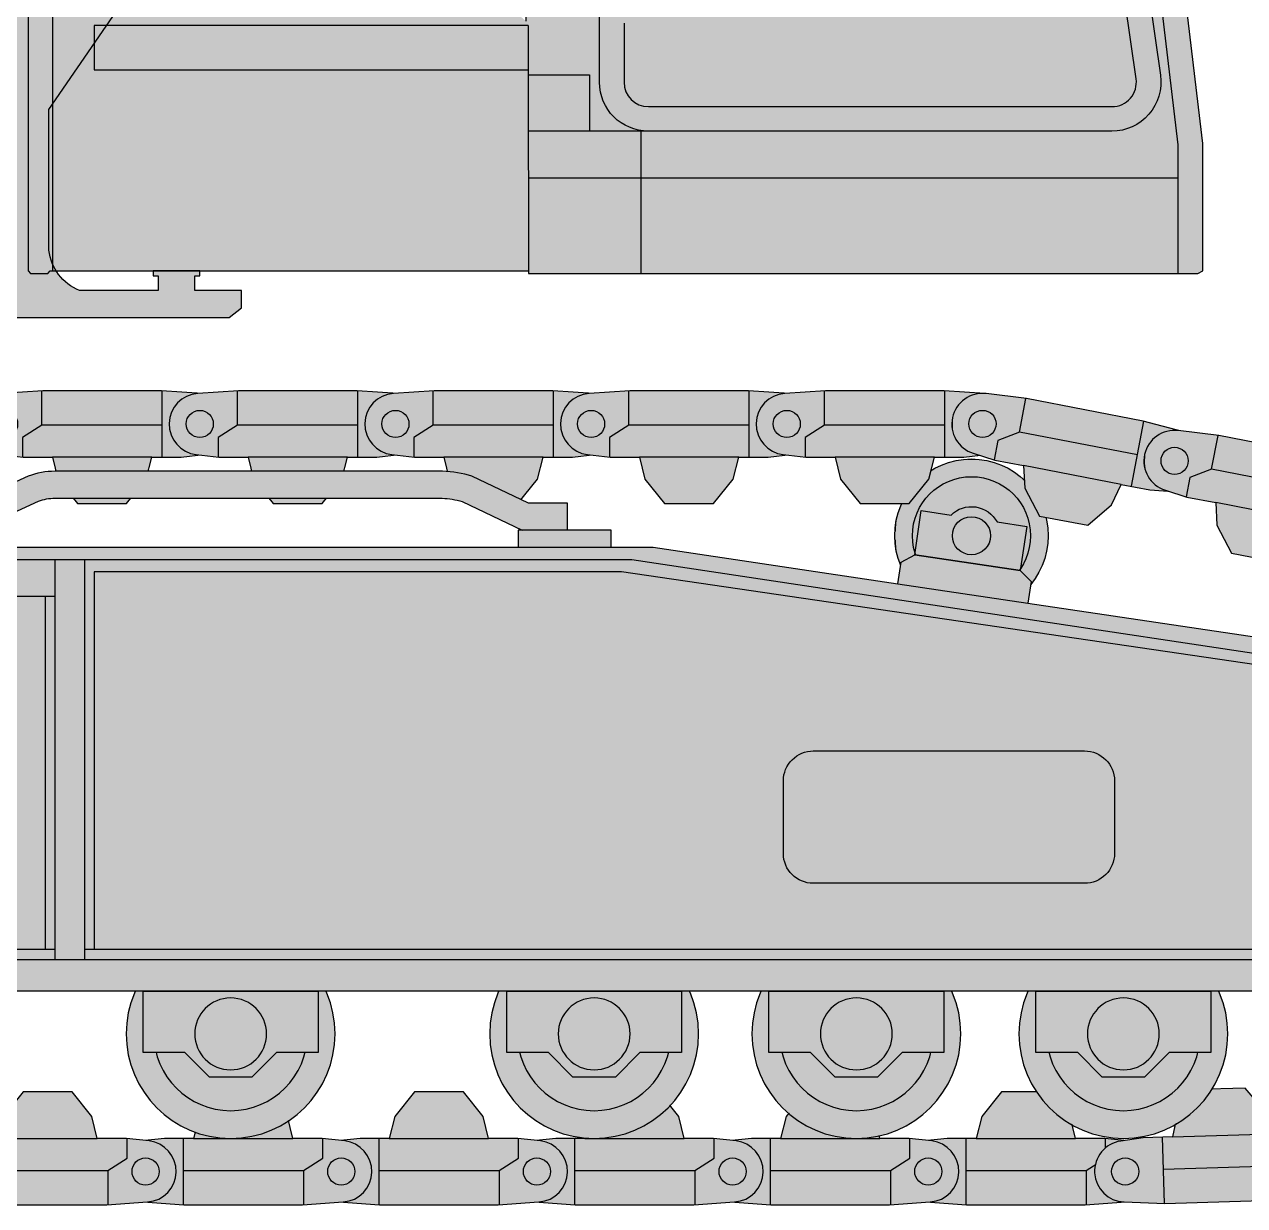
# Model space of a CAD drawing. Header units: millimetres. Extents: x -6554 to 5456, y -10594 to 19581.
# Drawn here: x 885 to 2909, y 275 to 2234 of the extents above; entities that cross this region are included whole.
import ezdxf
from ezdxf.enums import TextEntityAlignment as Align

# ---------------------------------------------------------------- set-up
doc = ezdxf.new("R2010")
doc.units = ezdxf.units.MM
doc.set_wipeout_variables(frame=1)
doc.layers.add('Техника. Кран SANY SCC 1800', color=251, linetype='Continuous')
doc.layers.add('Техника. Кран SANY SCC 1800 Штрих', color=7, linetype='Continuous', true_color=0xffe494)
doc.styles.get("Standard").update_dxf_attribs({"font": 'arial.ttf'})

# ---------------------------------------------------------------- blocks, each defined once
blk = doc.blocks.new('BLOCK-20201113.142927')
at = {"color": 0, "linetype": 'ByBlock', "lineweight": -2, "transparency": 16777216}
blk.add_wipeout([(3.432532222691009, -50.43122189891977), (3.432532222691009, -50.43122189891977), (25.897900695778475, -43.45274182775023), (42.813243067464214, -27.104556693492754), (50.55353224463306, -4.890149472297196), (47.459992580937495, 18.429841460043292), (34.195582286037734, 37.85784661404358), (13.602918768239618, 49.23036497973766), (5.745663823422149, 50.75901279036958), (-31.52215389699535, 55.00000000000006), (-80.15801499094225, 55.00000000000006), (-89.32546577283293, 91.47686967593478), (-121.79808920844329, 132.1509975932309), (-203.2019107915566, 132.1509975932309), (-235.67453422716693, 91.47686967593478), (-244.84198500905765, 55.00000000000006), (-293.4778461030046, 55.00000000000006), (-330.7456638234303, 50.75901279036822), (-330.7456638234303, 50.75901279036822), (-352.86868740121645, 42.761276078522485), (-369.01933722155286, 25.657227577767912), (-375.7364629344389, 3.1123348769237396), (-371.5805570110273, -20.04193925747842), (-357.4422470979698, -38.8435391239162), (-336.35143086801367, -49.263204928994384), (-328.43253222269095, -50.43122189891977), (-260.94965691887137, -54.99999999999997), (-64.05034308112856, -54.99999999999997)], dxfattribs=at)
at = {"layer": 'Техника. Кран SANY SCC 1800 Штрих', "true_color": 0xadadad, "transparency": 16777216}
h = blk.add_hatch(color=253, dxfattribs=at)
h.dxf.hatch_style = 1
edge = h.paths.add_edge_path()
edge.add_line((-64.05034308112863, -55), (3.432532222690952, -50.43122189891983))
edge.add_arc((9.769962616701378e-15, 0.2687987270402765), 50.81608376225574, 273.8731728589847, 443.5078076067492)
edge.add_line((5.745663823422092, 50.75901279036952), (-31.52215389699541, 55))
edge.add_line((-31.52215389699541, 55), (-80.15801499094232, 55))
edge.add_line((-80.15801499094232, 55), (-89.32546577283301, 91.47686967593472))
edge.add_line((-89.32546577283301, 91.47686967593472), (-121.7980892084433, 132.1509975932308))
edge.add_line((-121.7980892084433, 132.1509975932308), (-203.2019107915567, 132.1509975932308))
edge.add_line((-203.2019107915567, 132.1509975932308), (-235.674534227167, 91.47686967593472))
edge.add_line((-235.674534227167, 91.47686967593472), (-244.8419850090577, 55))
edge.add_line((-244.8419850090577, 55), (-293.4778461030046, 55))
edge.add_line((-293.4778461030046, 55), (-330.7456638234303, 50.75901279036816))
edge.add_arc((-325.0000000000089, 0.2687987270398575), 50.81608376225473, 96.4921923932502, 266.1268271410252)
edge.add_line((-328.432532222691, -50.43122189891983), (-260.9496569188714, -55))
edge.add_line((-260.9496569188714, -55), (-64.05034308112863, -55))
at = {"color": 0, "linetype": 'ByBlock', "lineweight": -2, "transparency": 16777216}
blk.add_line((-244.8419850090577, 55), (-80.15801499094232, 55), dxfattribs=at)
blk.add_lwpolyline([(-64.05034308112863, -55), (3.432532222690952, -50.43122189891983, 0.9134026468780254), (5.745663823422092, 50.75901279036952), (-31.52215389699541, 55), (-80.15801499094232, 55), (-89.32546577283301, 91.47686967593472), (-121.7980892084433, 132.1509975932308), (-203.2019107915567, 132.1509975932308), (-235.674534227167, 91.47686967593472), (-244.8419850090577, 55), (-293.4778461030046, 55), (-330.7456638234303, 50.75901279036816, 0.9134026468781105), (-328.432532222691, -50.43122189891983), (-260.9496569188714, -55)], format="xyb", close=True, dxfattribs=at)
for points in [[(-262.2016225710458, 54.86459797551652), (-262.2016225710458, -55)], [(-62.8150471535123, 1.915996209953391), (-30.28685796937907, 22.28639961771432), (-30.28685796937907, 55)], [(-262.1849528464877, 1.915996209953391), (-62.8150471535123, 1.915996209953391)], [(-62.8150471535123, 1.915996209953391), (-62.8150471535123, -55)]]:
    blk.add_lwpolyline(points, dxfattribs=at)
for centre in [(-325, 0), (0, 0)]:
    blk.add_circle(centre, 22.47519651151177, dxfattribs=at)
blk = doc.blocks.new('BLOCK-20201113.150334')
at = {"color": 0, "linetype": 'ByBlock', "lineweight": -2, "transparency": 16777216}
blk.add_wipeout([(121.81131212791165, 36.98173590724005), (105.81460813989358, 70.77367630155393), (80.69104858475751, 98.46115595161714), (48.607622533506465, 117.65603930388156), (12.33163027497151, 126.70270497427353), (-25.008005372744336, 124.82084850021315), (-60.19061887511523, 112.17278614916816), (-90.18159490298592, 89.84945461042113), (-112.394113816469, 59.776314142367454), (-124.91227330803792, 24.54727133622842), (-126.6563412343326, -12.799053799741813), (-117.47588604017974, -49.04141874080608), (-98.16275197157096, -81.05380113482786), (-70.38275992309896, -106.07502844045715), (-36.532024944841694, -121.9469380774517), (0.4697165069746578, -127.3005259982827), (37.4309433758614, -121.67402775871864), (71.16362912043752, -105.55274720937007), (98.75821941645793, -80.3271974534598), (117.8345907205589, -48.1731645499311), (126.74734369990858, -11.86403885924247), (127.3013925808998, 0)], dxfattribs=at)
at = {"layer": 'Техника. Кран SANY SCC 1800 Штрих', "true_color": 0xadadad, "transparency": 16777216}
h = blk.add_hatch(color=253, dxfattribs=at)
h.dxf.hatch_style = 1
edge = h.paths.add_edge_path()
edge.add_arc((0, 0), 127.3013925808998, 0, 360)
at = {"layer": 'Техника. Кран SANY SCC 1800 Штрих', "transparency": 16777216}
h = blk.add_hatch(color=256, dxfattribs=at)
h.dxf.hatch_style = 1
edge = h.paths.add_edge_path()
edge.add_line((-83.1178960062125, -54.36107682582497), (-90.96002003184367, 19.41622406335409))
edge.add_line((-90.96002003184367, 19.41622406335409), (-41.4615607921628, 24.67763986139653))
edge.add_arc((-3.33066907387547e-14, -7.105427357601002e-15), 48.24983867797898, 42.895712417965285, 149.2391790215495, ccw=False)
edge.add_line((35.34753443863519, 32.84202706229462), (84.84599367831561, 38.10344286033705))
edge.add_line((84.84599367831561, 38.10344286033705), (92.68811770394768, -35.67385802884201))
edge.add_line((92.68811770394768, -35.67385802884201), (-83.1178960062125, -54.36107682582497))
at = {"color": 0, "linetype": 'ByBlock', "lineweight": -2, "transparency": 16777216}
blk.add_lwpolyline([(-83.1178960062125, -54.36107682582497), (-90.96002003184367, 19.41622406335409), (-41.4615607921628, 24.67763986139653, -0.5004542057179826), (35.34753443863519, 32.84202706229462), (84.84599367831561, 38.10344286033705), (92.68811770394768, -35.67385802884201)], format="xyb", close=True, dxfattribs=at)
for radius in [127.3013925808998, 97.94413496263614, 31.62702625891821]:
    blk.add_circle((0, 0), radius, dxfattribs=at)
blk = doc.blocks.new('BLOCK-20201113.14163')
at = {"color": 0, "linetype": 'ByBlock', "lineweight": -2, "transparency": 16777216}
blk.add_wipeout([(167.78424890663027, 43.303468969525454), (151.63907981433942, 83.85901310543244), (125.8712914935032, 119.09308369386628), (92.11604036736507, 146.7698188082095), (52.51534634892151, 165.1329252566232), (9.58216586201898, 173.01712835251146), (-33.959073797940206, 169.92211719709337), (-75.34535949146971, 156.0442930999332), (-111.9504258191737, 132.26430646573687), (-141.4514110521468, 100.09117302396498), (-161.97625985932663, 61.566515639108445), (-172.2225190404116, 19.135008265787405), (-171.5399877979736, -24.51075666371355), (-159.9719777787569, -66.60113310980233), (-138.25256462990487, -104.46517591623865), (-107.76000547916291, -135.70013200099507), (-70.4292783438781, -158.32391277983643), (-28.629293489051914, -170.90087232157256), (14.987431419622643, -172.6329096823628), (57.653093146289365, -163.41011430331355), (96.660240436085, -143.81774064695554), (129.53358178749787, -115.09906948041899), (154.18706097424416, -79.0765125311014), (169.05623271504558, -38.035967006940496), (173.2822685849787, -1.1368683772161603e-13)], dxfattribs=at)
at = {"layer": 'Техника. Кран SANY SCC 1800 Штрих', "true_color": 0xadadad, "transparency": 16777216}
h = blk.add_hatch(color=253, dxfattribs=at)
h.dxf.hatch_style = 1
edge = h.paths.add_edge_path()
edge.add_arc((0, 0), 173.2822685849787, 0, 360)
at = {"color": 0, "linetype": 'ByBlock', "lineweight": -2, "transparency": 16777216}
for radius in [173.2822685849787, 127.3659967992862]:
    blk.add_circle((0, 0), radius, dxfattribs=at)
blk.add_wipeout([(-145.0844929127338, -31.01377030010829), (-75.86623998025334, -31.041553174367436), (-35.24767781147739, -71.71568109166401), (35.24767781147739, -71.71568109166401), (75.86623998025334, -31.041553174367436), (145.0844929127338, -31.01377030010829), (145.0844929127338, 70.67154949313087), (-145.0844929127338, 70.67154949313087)], dxfattribs=at)
at = {"layer": 'Техника. Кран SANY SCC 1800 Штрих', "transparency": 16777216}
h = blk.add_hatch(color=256, dxfattribs=at)
h.dxf.hatch_style = 1
h.paths.add_polyline_path([(-145.0844929127338, 70.6715494931309), (-145.0844929127338, -31.01377030010826), (-75.86623998025334, -31.04155317436744), (-35.24767781147739, -71.71568109166401), (35.24767781147739, -71.71568109166401), (75.86623998025334, -31.04155317436744), (145.0844929127338, -31.01377030010826), (145.0844929127338, 70.6715494931309)])
at = {"color": 0, "linetype": 'ByBlock', "lineweight": -2, "transparency": 16777216}
blk.add_lwpolyline([(-145.0844929127338, 70.6715494931309), (-145.0844929127338, -31.01377030010826), (-75.86623998025334, -31.04155317436744), (-35.24767781147739, -71.71568109166401), (35.24767781147739, -71.71568109166401), (75.86623998025334, -31.04155317436744), (145.0844929127338, -31.01377030010826), (145.0844929127338, 70.6715494931309)], close=True, dxfattribs=at)
blk.add_circle((0, 0), 59.60485915977569, dxfattribs=at)
blk = doc.blocks.new('BLOCK-20201113.150844')
at = {"color": 0, "linetype": 'ByBlock', "lineweight": -2, "transparency": 16777216}
blk.add_wipeout([(-447.08024135797314, -34.57135737622241), (-453.5943971867955, -34.56496674020491), (-348.4086994029739, 13.632611494375737), (-348.4086994029739, 13.632611494375737), (-341.790843783163, 15.729143062249591), (-335.0087199481095, 17.210444485240373), (-328.11939399000534, 18.064051808748673), (-321.1808340202897, 18.282782616852273), (321.1808340202897, 18.282782616852273), (321.1808340202897, 18.282782616852273), (329.62853741342, 17.739759666129544), (338.02799671182186, 16.68731012443743), (346.3485199932451, 15.129279679737351), (354.5597037704456, 13.071361430545949), (354.5597037704456, 13.071361430545949), (454.06157421140864, -34.57135737622241), (447.08024135797314, -34.57135737622241), (447.08024135797314, -63.01546404406872), (601.6592612529375, -63.021020618920375), (601.6592612529375, -34.57135737622241), (529.348210440794, -34.57135737622241), (529.348210440794, 10.136843883692563), (464.2195965994561, 10.109061009433276), (370.6746589645245, 54.95062006579337), (370.6746589645245, 54.95062006579337), (358.7086169277918, 58.19083041248507), (346.5522306062204, 60.62134408584188), (334.2602240340757, 62.231219716445366), (321.88793176317625, 63.01321017617295), (321.8879317631763, 63.01321017617295), (-320.89664712655303, 63.01321017617295), (-320.89664712655303, 63.01321017617295), (-332.3270078266403, 62.60012952240447), (-343.66660471256847, 61.10436088211611), (-354.81311814283794, 58.53940090008098), (-365.6659707098369, 54.92839376638494), (-365.665970709837, 54.92839376638494), (-463.36722633413046, 10.114617584279586), (-528.423604702396, 10.103504434578099), (-528.4236048388248, -34.56819644789175), (-601.6592612529375, -34.57135737622241), (-601.6592612529375, -63.021020618920375), (-447.08024135797314, -63.01546404406872)], dxfattribs=at)
at = {"layer": 'Техника. Кран SANY SCC 1800 Штрих', "true_color": 0xadadad, "transparency": 16777216}
h = blk.add_hatch(color=253, dxfattribs=at)
h.dxf.hatch_style = 1
edge = h.paths.add_edge_path()
edge.add_line((-447.0802413579731, -63.01546404406872), (-447.0802413579731, -34.57135737622229))
edge.add_line((-447.0802413579731, -34.57135737622229), (-453.5943971867955, -34.56496674020491))
edge.add_line((-453.5943971867955, -34.56496674020491), (-348.408699402974, 13.63261149437585))
edge.add_arc((-322.2680880599685, -57.38900590141523), 75.6795989610159, 89.17682953251932, 110.2069233620397, ccw=False)
edge.add_line((-321.1808340202897, 18.28278261685227), (321.1808340202897, 18.28278261685227))
edge.add_arc((316.425574537505, -121.6750310233265), 140.0385735848791, 74.1981325532937, 88.05404554652739, ccw=False)
edge.add_line((354.5597037704456, 13.07136143054595), (454.0615742114087, -34.57135737622229))
edge.add_line((454.0615742114087, -34.57135737622229), (447.0802413579731, -34.57135737622229))
edge.add_line((447.0802413579731, -34.57135737622229), (447.0802413579731, -63.01546404406872))
edge.add_line((447.0802413579731, -63.01546404406872), (601.6592612529375, -63.02102061892037))
edge.add_line((601.6592612529375, -63.02102061892037), (601.6592612529375, -34.57135737622229))
edge.add_line((601.6592612529375, -34.57135737622229), (529.348210440794, -34.57135737622229))
edge.add_line((529.348210440794, -34.57135737622229), (529.348210440794, 10.13684388369256))
edge.add_line((529.348210440794, 10.13684388369256), (464.2195965994561, 10.10906100943339))
edge.add_line((464.2195965994561, 10.10906100943339), (370.6746589645245, 54.95062006579337))
edge.add_arc((316.4255745375062, -121.6750310233266), 184.7690011441998, 72.92609998237624, 88.30590835296915)
edge.add_line((321.8879317631763, 63.01321017617283), (-320.896647126553, 63.01321017617283))
edge.add_arc((-322.2680880599691, -57.38900590141564), 120.4100265203366, 89.34740088808441, 111.1258393141523)
edge.add_line((-365.665970709837, 54.92839376638494), (-463.3672263341305, 10.11461758427959))
edge.add_line((-463.3672263341305, 10.11461758427959), (-528.423604702396, 10.1035044345781))
edge.add_line((-528.423604702396, 10.1035044345781), (-528.4236048388248, -34.56819644789175))
edge.add_line((-528.4236048388248, -34.56819644789175), (-601.6592612529375, -34.57135737622229))
edge.add_line((-601.6592612529375, -34.57135737622229), (-601.6592612529375, -63.02102061892037))
edge.add_line((-601.6592612529375, -63.02102061892037), (-447.0802413579731, -63.01546404406872))
at = {"color": 0, "linetype": 'ByBlock', "lineweight": -2, "transparency": 16777216}
blk.add_lwpolyline([(-447.0802413579731, -63.01546404406872), (-447.0802413579731, -34.57135737622229), (-453.5943971867955, -34.56496674020491), (-348.408699402974, 13.63261149437585, -0.09201951104275373), (-321.1808340202897, 18.28278261685227), (321.1808340202897, 18.28278261685227, -0.06053159428704806), (354.5597037704456, 13.07136143054595), (454.0615742114087, -34.57135737622229), (447.0802413579731, -34.57135737622229), (447.0802413579731, -63.01546404406872), (601.6592612529375, -63.02102061892037), (601.6592612529375, -34.57135737622229), (529.348210440794, -34.57135737622229), (529.348210440794, 10.13684388369256), (464.2195965994561, 10.10906100943339), (370.6746589645245, 54.95062006579337, 0.06720799114450954), (321.8879317631763, 63.01321017617283), (-320.896647126553, 63.01321017617283, 0.09531343071861059), (-365.665970709837, 54.92839376638494), (-463.3672263341305, 10.11461758427959), (-528.423604702396, 10.1035044345781), (-528.4236048388248, -34.56819644789175), (-601.6592612529375, -34.57135737622229), (-601.6592612529375, -63.02102061892037)], format="xyb", close=True, dxfattribs=at)
for points in [[(-528.4236048388248, -34.56819644789175), (-453.5943971867955, -34.56496674020491)], [(529.348210440794, -34.57135737622229), (454.0615742114087, -34.57135737622229)]]:
    blk.add_lwpolyline(points, dxfattribs=at)
blk = doc.blocks.new('BLOCK-20201113.150227')
at = {"color": 0, "linetype": 'ByBlock', "lineweight": -2, "transparency": 16777216}
blk.add_wipeout([(-2606.058335982071, 441.9261224063912), (2336.869225280111, 441.9261224063912), (2742.608086012396, 381.5507793502675), (2747.9515798746324, 417.46052333264197), (2770.5460306196696, 429.3416364334953), (2945.41699219793, 403.32023370961906), (2963.5732210677916, 385.3752788138736), (2958.2297272055575, 349.4655348314991), (4005.109970435358, 193.68614088928825), (4005.109970435358, 96.03058320131913), (4033.62073693973, 96.03058320131913), (4033.62073693973, -209.2444530900584), (4005.081923569421, -209.2444530900584), (4005.081923569421, -294.4651979687824), (-3204.52849329771, -294.4651979687824), (-3204.52849329771, -269.8524110711787), (-3327.160686386913, -269.8524110711787), (-3327.160686386913, -269.8524110711787), (-3367.700209387212, -320.8852983444558), (-3416.2582862497534, -364.3585278075425), (-3471.4466325607027, -399.02919177582453), (-3531.687403274307, -423.90604954302626), (-3595.2583035950825, -438.2778671366618), (-3660.341829705104, -441.73375162906586), (-3725.077231534888, -434.1748986423313), (-3787.6137119526215, -415.8174171837745), (-3846.163341397051, -387.1861510493777), (-3899.052175114897, -349.09967344242614), (-3944.7681115514733, -302.646883813969), (-3982.004123614286, -249.15587602577398), (-4009.6956268197578, -190.15596790076052), (-4027.050915960853, -127.33397774311106), (-4033.573800105618, -62.48599789043692), (-4029.0777887878644, 2.5339558989135185), (-4013.691423804138, 65.86695109988523), (-3987.8546041799514, 125.70228564600347), (-3952.306009375136, 180.3292562369288), (-3908.0619803012355, 228.18606766274934), (-3856.3874619465446, 267.9044848183912), (-3798.759838364542, 298.34895079875696), (-3736.82669399008, 318.64905268103576), (-3688.9077448009994, 326.82514605330925)], dxfattribs=at)
at = {"layer": 'Техника. Кран SANY SCC 1800 Штрих', "transparency": 16777216}
h = blk.add_hatch(color=256, dxfattribs=at)
h.dxf.hatch_style = 1
edge = h.paths.add_edge_path()
edge.add_line((-3688.907744800999, 326.8251460533102), (-2606.058335982071, 441.9261224063921))
edge.add_line((-2606.058335982071, 441.9261224063921), (2336.869225280111, 441.9261224063921))
edge.add_line((2336.869225280111, 441.9261224063921), (2742.608086012396, 381.5507793502675))
edge.add_line((2742.608086012396, 381.5507793502675), (2747.951579874632, 417.4605233326411))
edge.add_line((2747.951579874632, 417.4605233326411), (2770.54603061967, 429.3416364334953))
edge.add_line((2770.54603061967, 429.3416364334953), (2945.416992197929, 403.3202337096191))
edge.add_line((2945.416992197929, 403.3202337096191), (2963.573221067792, 385.3752788138745))
edge.add_line((2963.573221067792, 385.3752788138745), (2958.229727205558, 349.4655348314991))
edge.add_line((2958.229727205558, 349.4655348314991), (4005.109970435357, 193.6861408892887))
edge.add_line((4005.109970435357, 193.6861408892887), (4005.109970435357, 96.0305832013205))
edge.add_line((4005.109970435357, 96.0305832013205), (4033.62073693973, 96.0305832013205))
edge.add_line((4033.62073693973, 96.0305832013205), (4033.62073693973, -209.2444530900589))
edge.add_line((4033.62073693973, -209.2444530900589), (4005.081923569421, -209.2444530900589))
edge.add_line((4005.081923569421, -209.2444530900589), (4005.081923569421, -294.4651979687819))
edge.add_line((4005.081923569421, -294.4651979687819), (-3204.528493297709, -294.4651979687819))
edge.add_line((-3204.528493297709, -294.4651979687819), (-3204.528493297709, -269.8524110711783))
edge.add_line((-3204.528493297709, -269.8524110711783), (-3327.160686386913, -269.8524110711783))
edge.add_arc((-3648.165473485136, -56.47085895179795), 385.4552634545951, 96.06744571975759, 326.38681662259023, ccw=False)
at = {"color": 0, "linetype": 'ByBlock', "lineweight": -2, "transparency": 16777216}
for points in [[(-3688.907744800999, 326.8251460533102), (-2606.058335982071, 441.9261224063921), (2336.869225280111, 441.9261224063921), (2742.608086012396, 381.5507793502675), (2747.951579874632, 417.4605233326411), (2770.54603061967, 429.3416364334953), (2945.416992197929, 403.3202337096191), (2963.573221067792, 385.3752788138745), (2958.229727205558, 349.4655348314991), (4005.109970435357, 193.6861408892887), (4005.109970435357, 96.0305832013205), (4033.62073693973, 96.0305832013205), (4033.62073693973, -209.2444530900589), (4005.081923569421, -209.2444530900589), (4005.081923569421, -294.4651979687819), (-3204.528493297709, -294.4651979687819), (-3204.528493297709, -269.8524110711783), (-3327.160686386913, -269.8524110711783, -1.574523188373313)], [(2552.637973823682, -65.79027991307157), (2552.63797382368, 54.5894475512564, -0.4142135623731003), (2602.257142318512, 104.2086160460872), (3052.319568907024, 104.2086160460872, -0.4142135623730898), (3101.938737401854, 54.5894475512564), (3101.938737401856, -65.79027991306975, -0.4142135623731165), (3052.319568907023, -115.4094484079014), (2602.257142318512, -115.4094484079014, -0.4142135623730906)]]:
    blk.add_lwpolyline(points, format="xyb", close=True, dxfattribs=at)
for points in [[(-3689.724012373841, 294.0204641542525), (-2614.226501014642, 421.5446058489269), (2301.240859761208, 421.5446058489269), (4005.082187561094, 165.3087131196667)], [(1344.281141221825, 421.5835018728922), (1344.281141221825, -241.6159330234118)], [(1393.067868423173, 421.5835018728922), (1393.067868423173, -241.6159330234118)], [(4005.082187561094, 148.9168173060007), (2284.172059844973, 401.1519761417585), (1409.485654810224, 401.1519761417585), (1409.485654810224, -225.374064730755)], [(2742.608086012396, 381.5507793502675), (2958.229727205558, 349.4655348314991)], [(1344.281141221825, 360.533413972983), (168.5895335346268, 360.533413972983)], [(1327.863354834773, 360.533413972983), (1327.863354834773, -225.374064730755)], [(-3347.678233699134, -241.6159330234118), (4005.081923569421, -241.6159330234118)], [(1344.281141221825, -225.374064730755), (-1239.063130320092, -225.374064730755)], [(4005.121083585061, -225.374064730755), (1393.067868423173, -225.374064730755)]]:
    blk.add_lwpolyline(points, dxfattribs=at)
blk = doc.blocks.new('BLOCK-20201115.205518')
at = {"color": 0, "linetype": 'ByBlock', "lineweight": -2, "transparency": 16777216}
for name, p, rotation in [('BLOCK-20201113.142927', (880.5802046144508, 1295), 180), ('BLOCK-20201113.150334', (2809.953775355139, 1109.549530786689), 345.4688489731238)]:
    blk.add_blockref(name, p, dxfattribs=dict(at, rotation=rotation))
blk.add_blockref('BLOCK-20201113.142927', (3062.858399556331, 55), dxfattribs=at)
for p, rotation in [((1205.180204614449, 1295), 180), ((3389.850708784099, 65.20939789801787), 1.788315595749461)]:
    blk.add_blockref('BLOCK-20201113.142927', p, dxfattribs=dict(at, rotation=rotation))
blk.add_blockref('BLOCK-20201113.142927', (2738.258399556331, 55), dxfattribs=at)
at = {"color": 0, "linetype": 'ByBlock', "lineweight": -2, "transparency": 16777216, "rotation": 180}
blk.add_blockref('BLOCK-20201113.142927', (1529.780204614452, 1295), dxfattribs=at)
at = {"color": 0, "linetype": 'ByBlock', "lineweight": -2, "transparency": 16777216, "xscale": -1}
blk.add_blockref('BLOCK-20201113.14163', (3062, 283.2822685849787), dxfattribs=at)
at = {"color": 0, "linetype": 'ByBlock', "lineweight": -2, "transparency": 16777216}
blk.add_blockref('BLOCK-20201113.142927', (2413.658399556331, 55), dxfattribs=at)
at = {"color": 0, "linetype": 'ByBlock', "lineweight": -2, "transparency": 16777216, "rotation": 180}
blk.add_blockref('BLOCK-20201113.142927', (1854.380204614452, 1295), dxfattribs=at)
at = {"color": 0, "linetype": 'ByBlock', "lineweight": -2, "transparency": 16777216, "xscale": -1}
blk.add_blockref('BLOCK-20201113.14163', (2619, 283.2822685849787), dxfattribs=at)
at = {"color": 0, "linetype": 'ByBlock', "lineweight": -2, "transparency": 16777216}
blk.add_blockref('BLOCK-20201113.142927', (2089.058399556331, 55), dxfattribs=at)
at = {"color": 0, "linetype": 'ByBlock', "lineweight": -2, "transparency": 16777216, "rotation": 180}
blk.add_blockref('BLOCK-20201113.142927', (2178.980204614452, 1295), dxfattribs=at)
at = {"color": 0, "linetype": 'ByBlock', "lineweight": -2, "transparency": 16777216, "xscale": -1}
blk.add_blockref('BLOCK-20201113.14163', (2184, 283.2822685849787), dxfattribs=at)
at = {"color": 0, "linetype": 'ByBlock', "lineweight": -2, "transparency": 16777216}
blk.add_blockref('BLOCK-20201113.142927', (1764.458399556332, 55), dxfattribs=at)
at = {"color": 0, "linetype": 'ByBlock', "lineweight": -2, "transparency": 16777216, "rotation": 180}
blk.add_blockref('BLOCK-20201113.142927', (2503.580204614453, 1295), dxfattribs=at)
at = {"color": 0, "linetype": 'ByBlock', "lineweight": -2, "transparency": 16777216}
for name, p in [('BLOCK-20201113.150844', (1610.622122895371, 1153.382147269618)), ('BLOCK-20201113.142927', (1439.858399556331, 55))]:
    blk.add_blockref(name, p, dxfattribs=at)
at = {"color": 0, "linetype": 'ByBlock', "lineweight": -2, "transparency": 16777216, "rotation": 169.1131189241495}
blk.add_blockref('BLOCK-20201113.142927', (2828.187403820915, 1295.0755482402), dxfattribs=at)
at = {"color": 0, "linetype": 'ByBlock', "lineweight": -2, "transparency": 16777216, "xscale": -1}
blk.add_blockref('BLOCK-20201113.14163', (1581, 283.2822685849787), dxfattribs=at)
at = {"color": 0, "linetype": 'ByBlock', "lineweight": -2, "transparency": 16777216, "rotation": 169.02789349062}
blk.add_blockref('BLOCK-20201113.142927', (3146.900124404221, 1233.776829995322), dxfattribs=at)
at = {"color": 0, "linetype": 'ByBlock', "lineweight": -2, "transparency": 16777216}
blk.add_blockref('BLOCK-20201113.150227', (-54.69086221649286, 648.4405608191569), dxfattribs=at)
blk = doc.blocks.new('BLOCK-20201115.205553')
at = {"color": 0, "linetype": 'ByBlock', "lineweight": -2, "transparency": 16777216}
blk.add_wipeout([(2070.790976427648, 3314.4663642965666), (2070.790976427648, 1963.2292401477866), (2074.8472760696745, 1959.6789535846278), (2233.5986195938744, 1959.6789535846278), (2233.5986195938744, 1861.7273598118322), (2233.5986195938744, 1861.7273598118322), (2236.6744284615143, 1846.2642244213148), (2245.433591046613, 1833.1552112203326), (2258.542604247595, 1824.3960486352344), (2274.005739638112, 1821.3202397675946), (3043.079901513765, 1821.3202397675946), (3043.079901513765, 1821.3202397675946), (3059.8643994027016, 1824.9711905216877), (3073.6157994040577, 1835.2642857216383), (3081.8491095585036, 1850.3394777500407), (3083.076502478978, 1867.472554455972), (3083.0765024789775, 1867.472554455972), (2982.1637139428367, 2570.002022188446), (2729.5474833864187, 3231.5794514865347), (2729.5474833864187, 3231.5794514865347), (2723.5641739177154, 3242.1392278178287), (2714.714913239522, 3250.445818804184), (2703.79810053892, 3255.7497860764443), (2691.7986739596304, 3257.5725943860184), (2274.005739638112, 3257.5725943860184), (2274.005739638112, 3257.5725943860184), (2258.542604247595, 3254.4967855183786), (2245.433591046613, 3245.7376229332804), (2236.6744284615143, 3232.6286097322973), (2233.5986195938744, 3217.1654743417803), (2233.5986195938744, 1959.6789535846278), (2074.8472760696745, 1959.6789535846278), (1684.2978560157057, 2301.5083253354733), (1684.2978560157057, 2301.5083253354733), (1672.0398848672985, 2312.9640644860656), (1661.1021516567578, 2325.686399506676), (1651.6147198498966, 2339.524045761432), (1643.6904069966326, 2354.312456154885), (1468.7138649043295, 2728.603338191641), (1464.6131126634898, 2834.4227496748335), (1574.4665974893028, 3208.6580659630768), (1574.4665974893028, 3208.6580659630768), (1595.703367542289, 3246.4088628401587), (1625.761452661076, 3277.595952895658), (1662.7039022098904, 3300.209632129065), (1704.150135361383, 3312.792669309739), (1716.8816109483594, 3314.4552511468555), (2070.790976427648, 3314.46411972215), (2070.790976427648, 3415.1575605805665), (1546.0058210968978, 3432.4935707298014), (1546.0058210968978, 3432.4935707298014), (1505.2341676767626, 3427.062968287163), (1467.356071806742, 3411.0295962537098), (1435.0759290026604, 3385.5381948397094), (1410.6984557885235, 3352.408782451385), (1399.5345079958126, 3326.657489522049), (1244.95059561068, 2810.007159774754), (1244.95059561068, 1548.7202340989297), (1249.0346781269686, 1544.68616075631), (1277.4676716451117, 1544.7028304808646), (1281.5962067602118, 1548.7424603983363), (1285.5969406537183, 1548.7424603983363), (2074.836162919973, 1548.7591301228913), (2074.836162919973, 1544.7028304808646), (3185.5954758526896, 1544.6972739060166), (3193.663622537924, 1548.748016973192), (3193.6469528133675, 1760.353500490468), (3100.0742323041777, 2545.4975270907294), (2823.412370418635, 3285.9666918801945), (2656.6651156822786, 3395.803506981449), (2070.790976427648, 3415.1575605805665)], dxfattribs=at)
at = {"layer": 'Техника. Кран SANY SCC 1800 Штрих', "transparency": 16777216}
h = blk.add_hatch(color=256, dxfattribs=at)
h.dxf.hatch_style = 1
edge = h.paths.add_edge_path()
edge.add_line((2070.790976427648, 3415.157560580566), (2070.790976427648, 1963.229240147787))
edge.add_line((2070.790976427648, 1963.229240147786), (2074.847276069675, 1959.678953584627))
edge.add_line((2074.847276069675, 1959.678953584627), (2233.598619593875, 1959.678953584627))
edge.add_line((2233.598619593875, 1959.678953584627), (2233.598619593875, 1861.727359811832))
edge.add_arc((2274.005739638113, 1861.727359811832), 40.40712004423767, 180, 270)
edge.add_line((2274.005739638113, 1821.320239767594), (3043.079901513765, 1821.320239767594))
edge.add_arc((3043.079901513767, 1861.727359811832), 40.40712004423813, 269.9999999999994, 368.1741711792849)
edge.add_line((3083.076502478976, 1867.472554455971), (2982.163713942835, 2570.002022188446))
edge.add_line((2982.163713942839, 2570.002022188446), (2729.547483386421, 3231.579451486535))
edge.add_arc((2691.798673959631, 3217.16547434178), 40.40712004423786, 20.89881910636884, 90.00000000000064)
edge.add_line((2691.798673959631, 3257.572594386018), (2274.005739638113, 3257.572594386018))
edge.add_arc((2274.005739638113, 3217.16547434178), 40.40712004423767, 90, 180)
edge.add_line((2233.598619593875, 3217.16547434178), (2233.598619593875, 1959.678953584627))
edge.add_line((2233.598619593875, 1959.678953584627), (2074.847276069675, 1959.678953584627))
edge.add_line((2074.847276069675, 1959.678953584627), (1684.297856015706, 2301.508325335473))
edge.add_arc((1783.065761723294, 2419.478892652653), 153.857576839751, 205.0589421964123, 230.0630887960887, ccw=False)
edge.add_line((1643.690406996633, 2354.312456154885), (1468.71386490433, 2728.60333819164))
edge.add_line((1468.71386490433, 2728.60333819164), (1464.61311266349, 2834.422749674834))
edge.add_line((1464.61311266349, 2834.422749674834), (1574.466597489303, 3208.658065963076))
edge.add_arc((1732.594744230151, 3144.551616354845), 170.6286836175808, 95.28383373454648, 157.9319622146674, ccw=False)
edge.add_line((1716.88161094836, 3314.455251146856), (2070.790976427648, 3314.464119722149))
edge.add_line((2070.790976427648, 3314.46411972215), (2070.790976427648, 3415.157560580566))
edge.add_line((2070.790976427648, 3415.157560580566), (1546.005821096898, 3432.493570729801))
edge.add_arc((1545.76169024043, 3278.559274689593), 153.9344896287688, 89.90913229633007, 161.792516827227)
edge.add_line((1399.534507995813, 3326.657489522049), (1244.95059561068, 2810.007159774754))
edge.add_line((1244.95059561068, 2810.007159774754), (1244.95059561068, 1548.72023409893))
edge.add_line((1244.95059561068, 1548.720234098932), (1249.034678126969, 1544.686160756311))
edge.add_line((1249.034678126969, 1544.686160756311), (1277.467671645112, 1544.702830480866))
edge.add_line((1277.46767164511, 1544.702830480863), (1281.59620676021, 1548.742460398335))
edge.add_line((1281.596206760212, 1548.742460398338), (1285.596940653719, 1548.742460398338))
edge.add_line((1285.596940653719, 1548.742460398338), (2074.836162919974, 1548.759130122893))
edge.add_line((2074.836162919975, 1548.759130122889), (2074.836162919975, 1544.702830480863))
edge.add_line((2074.836162919975, 1544.702830480863), (3185.595475852691, 1544.697273906015))
edge.add_line((3185.59547585269, 1544.697273906015), (3193.663622537924, 1548.74801697319))
edge.add_line((3193.663622537922, 1548.748016973193), (3193.646952813366, 1760.35350049047))
edge.add_line((3193.646952813368, 1760.353500490468), (3100.074232304178, 2545.497527090729))
edge.add_line((3100.074232304178, 2545.497527090729), (2823.412370418635, 3285.966691880194))
edge.add_line((2823.412370418635, 3285.966691880194), (2656.665115682279, 3395.803506981449))
edge.add_line((2656.665115682281, 3395.803506981449), (2070.79097642765, 3415.157560580566))
at = {"color": 0, "linetype": 'ByBlock', "lineweight": -2, "transparency": 16777216}
blk.add_line((2074.825049770268, 1955.678219691121), (2074.825049770268, 1882.331431643537), dxfattribs=at)
blk.add_lwpolyline([(2192.868925928058, 3217.16547434178, -0.414213562373095), (2274.005739638113, 3298.302288051835), (2691.798673959631, 3298.302288051835, -0.3109923707284868), (2767.597644905454, 3246.108496688699), (3021.833895629807, 2580.288391550852), (3123.392399855566, 1873.263613498291, -0.456644373260004), (3043.079901513764, 1780.590546101776), (2274.005739638113, 1780.590546101777, -0.414213562373095), (2192.868925928058, 1861.727359811832)], format="xyb", close=True, dxfattribs=at)
for points in [[(2074.825049770268, 1874.274398108011), (2176.510369563508, 1874.274398108011), (2176.510369563508, 1780.590546101777)], [(2274.005739638113, 1780.590546101777), (2076.061837647499, 1780.590546101777)], [(2262.048282836575, 1544.697273906022), (2262.048282836575, 1780.685007874263)], [(2074.847276069675, 1703.376381957138), (3152.977181500508, 1703.376381957138)]]:
    blk.add_lwpolyline(points, dxfattribs=at)
blk.add_wipeout([(-4259.619102375178, 2330.6040068283864), (-4861.159300513558, 2330.6040068283864), (-4861.159300513558, 2540.218165711998), (-4830.71693107755, 2712.6985898673147), (-4793.5224210060005, 2807.386574657299), (-4793.5224210060005, 2807.386574657299), (-4790.393456193539, 2835.419097500663), (-4798.161308652901, 2862.535019501047), (-4815.658468340827, 2884.6588112333984), (-4840.2551080597805, 2898.465261620713), (-4861.159300513558, 2902.056326844303), (-5221.863138858593, 2902.056326844303), (-5476.606891511157, 2834.4012147337735), (-5476.606891511157, 2834.4012147337735), (-5504.197585647626, 2820.324422820636), (-5527.739238012207, 2800.19501454709), (-5545.930634505989, 2775.1255995737793), (-5557.766284892765, 2746.5018357852787), (-5557.766284892765, 2746.5018357852787), (-5638.901368137063, 2401.601762817907), (-5669.337660038756, 2404.9626392998653), (-5669.337660038756, 2404.9626392998653), (-5689.300502075388, 2401.0521297071537), (-5705.710902338322, 2389.031068578267), (-5715.459707267244, 2371.176994815901), (-5716.699885036731, 2350.8725838036553), (-5716.699885036731, 2350.8725838036553), (-5703.146983491053, 2235.885634366783), (-5703.146983491053, 2235.885634366783), (-5702.00896862562, 2232.2439441207625), (-5699.781076786769, 2229.146609195979), (-5696.690452236628, 2226.909417748657), (-5693.052198976533, 2225.7604621806267), (-5693.052198976533, 2225.7604621806267), (-5679.499297430855, 2225.7604621806267), (-5679.499297430855, 2225.7604621806267), (-5675.850953740758, 2226.9204295841673), (-5672.748157527705, 2229.162881750569), (-5670.5019932689975, 2232.2629917778495), (-5669.337660038756, 2235.909944504073), (-5669.337660038756, 2235.909944504073), (-5669.337660038756, 2083.7041748583542), (-5676.108033277269, 2083.7224074613405), (-5676.108033277269, 1833.510319283952), (-5665.988938625439, 1738.8344895626096), (-5655.839456302007, 1738.8344895626096), (-5655.839456302007, 1735.394605134435), (-5638.931755808699, 1735.394605134435), (-5638.931755808699, 1738.8344895626096), (-5635.528336586467, 1738.8344895626096), (-5628.77619595093, 1833.510319283952), (-5628.77619595093, 1859.7265130683409), (-5625.378854263014, 1857.1580053441353), (-4939.344017606592, 1857.1580053441353), (-4259.603700510094, 1758.688750984158), (-4259.598046138831, 1548.725790673776), (-3022.0177160231547, 1548.725790673776), (-2742.158576356527, 1512.1968675961393), (-2738.0467109659803, 1508.0850022055924), (-1700.5079607648804, 1508.0850022055924), (-1598.8933005390863, 1491.8598036374888), (1187.9749164598006, 1491.8598036374888), (1224.5690790532185, 1471.467173930323), (1578.5784628798497, 1471.467173930323), (1598.9155268384966, 1487.7312685223915), (1598.9155268384966, 1516.1809317650914), (1521.6235706459297, 1516.1809317650914), (1521.6235706459297, 1540.5909650903159), (1529.6806041814598, 1540.6298611142888), (1529.6806041814598, 1548.742460398334), (1452.444213737413, 1548.742460398334), (1452.444213737413, 1540.6298611142888), (1460.5568130214633, 1540.6298611142888), (1460.5568130214633, 1516.1809317650914), (1330.3662642370055, 1516.1976014896418), (1330.3662642370055, 1516.1976014896418), (1311.192399374343, 1527.0403939548455), (1295.641563565086, 1542.64086663514), (1284.8599297389978, 1561.849188119727), (1279.642157230257, 1583.249610831957), (1279.642157230257, 1816.5661535846912), (1523.0960272377934, 2171.6582516157832), (1523.0960272377934, 2171.6582516157832), (1548.1208344288902, 2208.3751640887476), (1563.361428196465, 2250.1135988714586), (1567.8841971624634, 2294.3167344771955), (1561.412084630057, 2338.276766277306), (1544.341560578856, 2379.3007817452763), (1517.7183346266497, 2414.8757234373807), (1483.1732977379602, 2442.822334374272), (1442.8226167752118, 2461.4286554061537), (1399.138101920712, 2469.554896752913), (1354.7957880281483, 2466.7032594771963), (1350.6642233570633, 2465.86561077485), (1350.6642233570633, 2465.86561077485), (1301.2646900413592, 2464.3555712359566), (1252.7558122372134, 2473.815110622252), (1207.5430794013778, 2493.775143205733), (1167.8685296322465, 2523.245878042774), (1135.6995700414918, 2560.7659013645525), (1118.7885635939856, 2590.2668506740156), (1000.8280360589733, 3049.990071061652), (1013.0525007335723, 3306.3148689885456), (1013.0525007335723, 3306.3148689885456), (1015.5350545104379, 3330.333592872702), (1009.6162229663473, 3353.7436249835528), (996.016278309789, 3373.69616055217), (976.3902198594874, 3387.763143170475), (976.3902198594874, 3387.763143170475), (748.5706509238107, 3501.617361889791), (748.5706509238107, 3501.617361889791), (707.839952115346, 3509.6712521700592), (666.4231522949494, 3506.7551474549155), (627.2228313279861, 3493.0734147371804), (592.986233396719, 3469.584899752933), (566.1127341227511, 3437.935728976361), (555.0595207224355, 3417.571725337719), (455.6391378713506, 3200.451004906531), (44.741540709026594, 2993.0462919774354), (-28.43855009299682, 3094.759394644937), (-28.43855009299682, 3094.759394644937), (-44.947247732664664, 3117.156630476218), (-68.8103215106255, 3131.464914108701), (-96.34375537273809, 3135.475311894538), (-123.29689773415475, 3128.568692787827), (-145.50868325631473, 3111.8113106964174), (-159.5500241688767, 3087.790194652044), (-162.74096426799952, 3074.3945478120295), (-162.74096426799952, 3005.2707566520367), (-174.96542894259596, 3005.2707566520367), (-174.96542894259596, 2993.0462919774354), (-2103.345941941054, 2993.0462919575066), (-2187.468988258428, 3081.159580237955), (-1851.1117896502874, 3330.752685188035), (-1912.1340946759371, 3408.0779808297148), (-2241.7223320276316, 3243.281083866441), (-2241.7223320276316, 3243.281083866441), (-2269.5756434824166, 3226.734657021546), (-2301.352170068086, 3220.4224816056512), (-2333.4149125273816, 3225.067021014419), (-2362.094112612949, 3240.1366820186586), (-2384.107277220052, 3263.906658550227), (-2396.934877881346, 3293.6563452982427), (-2399.1087247381406, 3325.980726037462), (-2390.3800089918323, 3357.1800965719904), (-2371.8239756144612, 3383.6068251811157), (-2387.342718984073, 3493.4714231566277), (-2473.5481914316624, 3493.4714231566277), (-2538.7212578718245, 3261.6066677286317), (-2538.7212578718245, 3085.2797203704276), (-2538.7212578718245, 3085.2797203704276), (-2535.0480425207124, 3066.1587662906504), (-2524.551323976008, 3049.7599158513713), (-2508.7254395832533, 3038.4177476669474), (-2489.823399173438, 3033.746959266441), (-2489.823399173438, 2993.046291953511), (-4259.636942162801, 2993.0462919352212)], dxfattribs=at)
at = {"layer": 'Техника. Кран SANY SCC 1800 Штрих', "transparency": 16777216}
h = blk.add_hatch(color=256, dxfattribs=at)
h.dxf.hatch_style = 1
edge = h.paths.add_edge_path()
edge.add_line((-4259.636942162801, 2993.046291977438), (-4259.619102375179, 2330.604006828389))
edge.add_line((-4259.619102375178, 2330.604006828389), (-4861.159300513557, 2330.604006828389))
edge.add_line((-4861.159300513558, 2330.604006828389), (-4861.159300513558, 2540.218165712))
edge.add_line((-4861.159300513558, 2540.218165712), (-4830.71693107755, 2712.698589867317))
edge.add_line((-4830.71693107755, 2712.698589867317), (-4793.522421006001, 2807.386574657301))
edge.add_arc((-4862.893790844264, 2829.320631664315), 72.75637298562813, 342.4539242559648, 448.6339562123362)
edge.add_line((-4861.159300513558, 2902.056326844306), (-5221.863138858593, 2902.056326844306))
edge.add_line((-5221.863138858593, 2902.056326844306), (-5476.606891511157, 2834.401214733776))
edge.add_arc((-5430.942051540766, 2710.820083471961), 131.7481446300903, 110.2799289347394, 164.2861556031438)
edge.add_line((-5557.766284892765, 2746.50183578528), (-5638.901368137063, 2401.601762817909))
edge.add_line((-5638.901368137063, 2401.601762817909), (-5669.337660038756, 2404.962639299867))
edge.add_arc((-5670.550385593142, 2358.243888017012), 46.73448859995808, 88.513049817532, 189.0750045166855)
edge.add_line((-5716.699885036731, 2350.872583803657), (-5703.146983491053, 2235.885634366785))
edge.add_arc((-5691.319162985506, 2237.583127097474), 11.94900914227496, 188.1671470396083, 261.6606385438185)
edge.add_line((-5693.052198976533, 2225.760462180629), (-5679.499297430855, 2225.760462180629))
edge.add_arc((-5681.292313786998, 2237.717270532336), 12.09049931197245, 278.5283994222414, 351.4030239497716)
edge.add_line((-5669.337660038756, 2235.909944504076), (-5669.337660038756, 2083.704174858356))
edge.add_line((-5669.337660038756, 2083.704174858356), (-5676.108033277269, 2083.722407461342))
edge.add_line((-5676.108033277269, 2083.722407461342), (-5676.108033277269, 1833.510319283954))
edge.add_line((-5676.108033277269, 1833.510319283954), (-5665.98893862544, 1738.834489562612))
edge.add_line((-5665.98893862544, 1738.834489562612), (-5655.839456302008, 1738.834489562612))
edge.add_line((-5655.839456302008, 1738.834489562612), (-5655.839456302008, 1735.394605134437))
edge.add_line((-5655.839456302008, 1735.394605134437), (-5638.931755808699, 1735.394605134437))
edge.add_line((-5638.931755808699, 1735.394605134437), (-5638.931755808699, 1738.834489562612))
edge.add_line((-5638.931755808699, 1738.834489562612), (-5635.528336586467, 1738.834489562612))
edge.add_line((-5635.528336586467, 1738.834489562612), (-5628.77619595093, 1833.510319283954))
edge.add_line((-5628.77619595093, 1833.510319283954), (-5628.77619595093, 1859.726513068343))
edge.add_line((-5628.77619595093, 1859.726513068343), (-5625.378854263014, 1857.158005344138))
edge.add_line((-5625.378854263014, 1857.158005344138), (-4939.344017606592, 1857.158005344138))
edge.add_line((-4939.344017606592, 1857.158005344138), (-4259.603700510094, 1758.68875098416))
edge.add_line((-4259.603700510095, 1758.68875098416), (-4259.598046138833, 1548.725790673778))
edge.add_line((-4259.598046138832, 1548.72579067378), (-3022.017716023154, 1548.72579067378))
edge.add_line((-3022.017716023154, 1548.72579067378), (-2742.158576356527, 1512.196867596143))
edge.add_line((-2742.158576356527, 1512.19686759614), (-2738.04671096598, 1508.085002205593))
edge.add_line((-2738.04671096598, 1508.085002205597), (-1700.50796076488, 1508.085002205597))
edge.add_line((-1700.50796076488, 1508.085002205597), (-1598.893300539086, 1491.859803637493))
edge.add_line((-1598.893300539086, 1491.85980363749), (1187.974916459802, 1491.85980363749))
edge.add_line((1187.9749164598, 1491.85980363749), (1224.569079053217, 1471.467173930323))
edge.add_line((1224.569079053221, 1471.467173930323), (1578.578462879852, 1471.467173930323))
edge.add_line((1578.57846287985, 1471.467173930323), (1598.915526838497, 1487.731268522391))
edge.add_line((1598.915526838497, 1487.731268522395), (1598.915526838497, 1516.180931765095))
edge.add_line((1598.915526838497, 1516.180931765091), (1521.62357064593, 1516.180931765091))
edge.add_line((1521.62357064593, 1516.180931765091), (1521.62357064593, 1540.590965090316))
edge.add_line((1521.62357064593, 1540.59096509032), (1529.68060418146, 1540.629861114292))
edge.add_line((1529.68060418146, 1540.629861114292), (1529.68060418146, 1548.742460398338))
edge.add_line((1529.68060418146, 1548.742460398338), (1452.444213737414, 1548.742460398338))
edge.add_line((1452.444213737414, 1548.742460398338), (1452.444213737414, 1540.629861114292))
edge.add_line((1452.444213737414, 1540.629861114292), (1460.556813021463, 1540.629861114292))
edge.add_line((1460.556813021463, 1540.629861114292), (1460.556813021463, 1516.180931765095))
edge.add_line((1460.556813021463, 1516.180931765091), (1330.366264237005, 1516.197601489643))
edge.add_arc((1360.348271475847, 1591.590778924327), 81.13600903278038, 185.9007041795566, 248.313504356995, ccw=False)
edge.add_line((1279.642157230257, 1583.249610831959), (1279.642157230257, 1816.566153584694))
edge.add_line((1279.642157230257, 1816.566153584694), (1523.096027237794, 2171.658251615785))
edge.add_arc((1388.399963809432, 2290.348224204105), 179.5281011321452, 318.614502871259, 462.1337248923635)
edge.add_arc((1319.225566674831, 2685.567084822878), 221.9394665958689, 205.4293249236177, 278.1435787538353, ccw=False)
edge.add_line((1118.788563593986, 2590.266850674017), (1000.828036058974, 3049.990071061655))
edge.add_line((1000.828036058974, 3049.990071061655), (1013.052500733573, 3306.314868988547))
edge.add_arc((946.4967327958657, 3325.331672729168), 69.21928250341192, 344.0539116355132, 424.4139306612613)
edge.add_line((976.3902198594878, 3387.763143170478), (748.5706509238116, 3501.617361889794))
edge.add_arc((698.0500033160679, 3353.140817925294), 156.8362838833791, 71.20860808302686, 155.7438739604852)
edge.add_line((555.059520722436, 3417.571725337721), (455.6391378713506, 3200.451004906534))
edge.add_line((455.6391378713488, 3200.451004906534), (44.74154070902478, 2993.046291977438))
edge.add_line((44.74154070902659, 2993.046291977438), (-28.43855009299659, 3094.75939464494))
edge.add_arc((-92.5849392627315, 3064.760750472018), 70.81439045651985, 25.06357029564548, 172.1810680644573)
edge.add_line((-162.7409642679995, 3074.394547812031), (-162.7409642679995, 3005.270756652038))
edge.add_line((-162.7409642679995, 3005.270756652038), (-174.9654289425962, 3005.270756652038))
edge.add_line((-174.9654289425962, 3005.270756652038), (-174.9654289425962, 2993.046291977438))
edge.add_line((-174.9654289425962, 2993.046291977438), (-2103.345941941054, 2993.046291957508))
edge.add_line((-2103.345941941054, 2993.046291957507), (-2187.468988258428, 3081.159580237957))
edge.add_line((-2187.468988258428, 3081.159580237958), (-1851.111789650287, 3330.752685188038))
edge.add_line((-1851.111789650287, 3330.752685188038), (-1912.134094675937, 3408.077980829717))
edge.add_line((-1912.134094675937, 3408.077980829717), (-2241.722332027632, 3243.281083866443))
edge.add_arc((-2303.852843198387, 3316.151492059176), 95.76166669662366, 135.218221598061, 310.4514567614671, ccw=False)
edge.add_line((-2371.823975614461, 3383.606825181118), (-2387.342718984073, 3493.47142315663))
edge.add_line((-2387.342718984073, 3493.47142315663), (-2473.548191431662, 3493.47142315663))
edge.add_line((-2473.548191431662, 3493.47142315663), (-2538.721257871824, 3261.606667728634))
edge.add_line((-2538.721257871824, 3261.606667728634), (-2538.721257871824, 3085.27972037043))
edge.add_arc((-2487.117504797312, 3085.27972037043), 51.6037530745125, 179.9999999999995, 266.9942600558082)
edge.add_line((-2489.823399173438, 3033.746959266444), (-2489.823399173438, 2993.046291953514))
edge.add_line((-2489.823399173438, 2993.046291953513), (-4259.636942162801, 2993.046291935222))
at = {"color": 0, "linetype": 'ByBlock', "lineweight": -2, "transparency": 16777216}
for points in [[(2070.790976427648, 3415.157560580566, 2.220446049250313e-16), (2070.790976427648, 1963.229240147786)], [(2233.598619593875, 1959.678953584627), (2233.598619593875, 1861.727359811832, 0.414213562373095), (2274.005739638113, 1821.320239767594), (3043.079901513764, 1821.320239767594, 0.456644373260002), (3083.076502478976, 1867.472554455971), (2982.163713942839, 2570.002022188446)], [(1224.569079053221, 1471.467173930323), (1578.57846287985, 1471.467173930323), (1598.915526838497, 1487.731268522395), (1598.915526838497, 1516.180931765091), (1521.62357064593, 1516.180931765091), (1521.62357064593, 1540.59096509032), (1529.68060418146, 1540.629861114292), (1529.68060418146, 1548.742460398338), (1452.444213737414, 1548.742460398338), (1452.444213737414, 1540.629861114292), (1460.556813021463, 1540.629861114292), (1460.556813021463, 1516.180931765091), (1330.366264237007, 1516.197601489643, -0.2792652229330464), (1279.642157230257, 1583.249610831959), (1279.642157230257, 1816.566153584694), (1523.096027237796, 2171.658251615785, 0.7233422635214231), (1350.664223357064, 2465.865610774852, -0.3283687400220769), (1118.788563593986, 2590.266850674017)], [(3152.989681811279, 1544.697437016541), (3152.972883382641, 1757.936690160586), (3060.263632297578, 2535.835572483611), (2789.955487181473, 3259.29938887589), (2643.864419261761, 3355.529924367542), (1545.35087153683, 3391.818759558448, 0.3216793656541724), (1438.332106473274, 3314.430770565577), (1285.62485530517, 2804.052617668014), (1285.62485530517, 1548.742460987931)]]:
    blk.add_lwpolyline(points, format="xyb", dxfattribs=at)
for points in [[(1244.95059561068, 2810.007159774754), (1244.95059561068, 1548.720234098932), (1249.034678126969, 1544.686160756311), (1277.46767164511, 1544.702830480863), (1281.596206760212, 1548.742460398338), (1285.596940653719, 1548.742460398338), (2074.836162919975, 1548.759130122889), (2074.836162919975, 1544.702830480863), (3185.59547585269, 1544.697273906015), (3193.663622537922, 1548.748016973193), (3193.646952813368, 1760.353500490468), (3100.074232304178, 2545.497527090729)], [(2074.825049770268, 1955.678219691121), (1354.831863310756, 1955.650436816859), (1354.815193586201, 1882.359214517799), (2074.825049770268, 1882.331431643537), (2074.836162876913, 1548.759130122889)]]:
    blk.add_lwpolyline(points, dxfattribs=at)
blk = doc.blocks.new('*U91')
at = {"color": 0, "linetype": 'ByBlock', "lineweight": -2, "transparency": 16777216}
blk.add_blockref('BLOCK-20201115.205553', (0, 0), dxfattribs=at)
blk.add_blockref('BLOCK-20201115.205518', (0, 0), dxfattribs=at)
at = {"layer": 'Defpoints', "color": 250, "linetype": 'ByBlock', "lineweight": -2, "transparency": 16777216, "width": 0.8}
blk.add_attdef('МАРКА', text='', height=250, dxfattribs=at).set_placement((-3560.361426637033, 2072.499801215403), align=Align.MIDDLE_CENTER)

msp = doc.modelspace()

# ---------------------------------------------------------------- block references
at = {"layer": 'Техника. Кран SANY SCC 1800', "transparency": 16777216}
msp.add_blockref('*U91', (-354.0914900682637, 276.6018240405383), dxfattribs=at)

doc.saveas('drawing.dxf')
